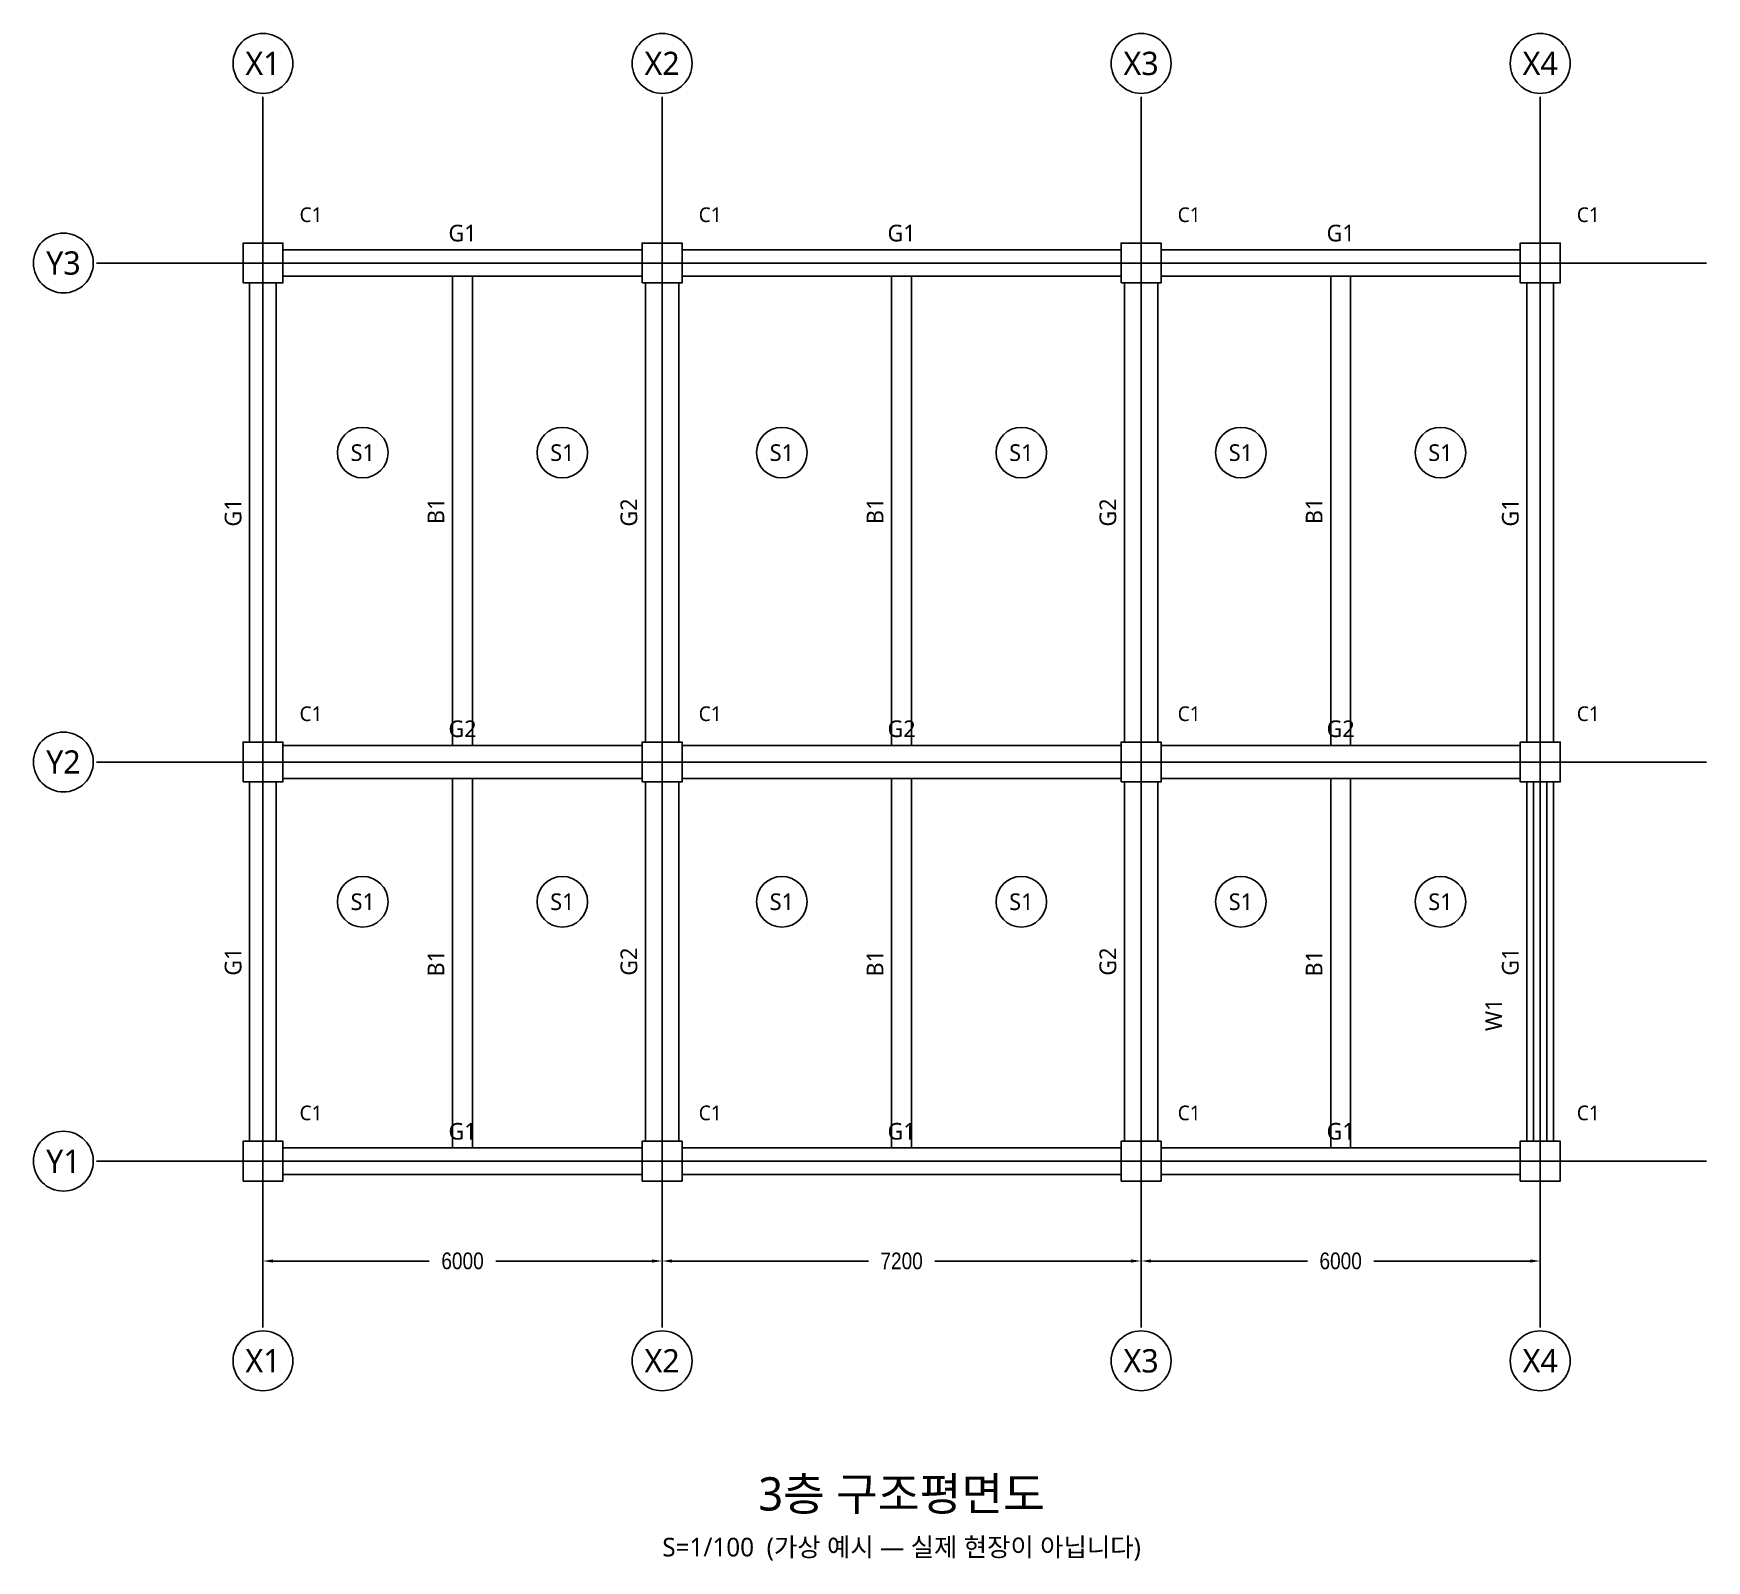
# Model space of a CAD drawing. Header units: millimetres. Extents: x -53450 to -28300, y -3002 to 19950.
import ezdxf
from ezdxf.enums import TextEntityAlignment as Align

# ---------------------------------------------------------------- set-up
doc = ezdxf.new("R2010")
doc.units = ezdxf.units.MM
for name, color, linetype in [('S-BEAM', 3, 'Continuous'), ('S-BEAM-TXT', 2, 'Continuous'), ('S-COLU', 7, 'Continuous'), ('S-DIMS', 8, 'Continuous'), ('S-GRID', 1, 'Continuous'), ('S-SLAB-TXT', 4, 'Continuous'), ('S-TITLE', 7, 'Continuous'), ('S-WALL', 5, 'Continuous')]:
    doc.layers.add(name, color=color, linetype=linetype)
doc.styles.add('KOR', font='malgun.ttf')
doc.styles.add('OpenSansCondensed-Light', font='OpenSansCondensed-Light.ttf')
doc.dimstyles.get("Standard").update_dxf_attribs({"dimtxt": 2.5, "dimasz": 2.5, "dimexe": 1.25, "dimexo": 0.625, "dimtad": 1, "dimcen": 2.5, "dimazin": 3, "dimtfac": 1, "dimtmove": 0, "dimatfit": 3})

# ---------------------------------------------------------------- blocks, each defined once
blk = doc.blocks.new('_CLOSEDFILLED')
at = {"color": 0, "linetype": 'BYBLOCK'}
blk.add_solid([(-1, 0.16), (0, 0), (-1, -0.16)], dxfattribs=at)
blk = doc.blocks.new('*D1')
for p, q in [((-50000, 3000), (-50000, 1500)), ((-44000, 3000), (-44000, 1500)), ((-49850, 1500), (-47500, 1500)), ((-46500, 1500), (-44150, 1500))]:
    blk.add_line(p, q)
at = {"layer": 'Defpoints'}
for p in [(-50000, 3000), (-44000, 3000), (-50000, 1500)]:
    blk.add_point(p, dxfattribs=at)
at = {"layer": 'S-DIMS', "xscale": 150, "yscale": 150, "rotation": 180}
blk.add_blockref('_CLOSEDFILLED', (-50000, 1500), dxfattribs=at)
at = {"layer": 'S-DIMS', "xscale": 150, "yscale": 150}
blk.add_blockref('_CLOSEDFILLED', (-44000, 1500), dxfattribs=at)
at = {"layer": 'S-DIMS', "insert": (-47000, 1500), "char_height": 250, "attachment_point": 5, "style": 'OpenSansCondensed-Light'}
blk.add_mtext('6000', dxfattribs=at)
blk = doc.blocks.new('*D2')
for p, q in [((-44000, 3000), (-44000, 1500)), ((-36800, 3000), (-36800, 1500)), ((-43850, 1500), (-40900, 1500)), ((-39900, 1500), (-36950, 1500))]:
    blk.add_line(p, q)
at = {"layer": 'Defpoints'}
for p in [(-44000, 3000), (-36800, 3000), (-44000, 1500)]:
    blk.add_point(p, dxfattribs=at)
at = {"layer": 'S-DIMS', "xscale": 150, "yscale": 150, "rotation": 180}
blk.add_blockref('_CLOSEDFILLED', (-44000, 1500), dxfattribs=at)
at = {"layer": 'S-DIMS', "xscale": 150, "yscale": 150}
blk.add_blockref('_CLOSEDFILLED', (-36800, 1500), dxfattribs=at)
at = {"layer": 'S-DIMS', "insert": (-40400, 1500), "char_height": 250, "attachment_point": 5, "style": 'OpenSansCondensed-Light'}
blk.add_mtext('7200', dxfattribs=at)
blk = doc.blocks.new('*D3')
for p, q in [((-36800, 3000), (-36800, 1500)), ((-30800, 3000), (-30800, 1500)), ((-36650, 1500), (-34300, 1500)), ((-33300, 1500), (-30950, 1500))]:
    blk.add_line(p, q)
at = {"layer": 'Defpoints'}
for p in [(-36800, 3000), (-30800, 3000), (-36800, 1500)]:
    blk.add_point(p, dxfattribs=at)
at = {"layer": 'S-DIMS', "xscale": 150, "yscale": 150, "rotation": 180}
blk.add_blockref('_CLOSEDFILLED', (-36800, 1500), dxfattribs=at)
at = {"layer": 'S-DIMS', "xscale": 150, "yscale": 150}
blk.add_blockref('_CLOSEDFILLED', (-30800, 1500), dxfattribs=at)
at = {"layer": 'S-DIMS', "insert": (-33800, 1500), "char_height": 250, "attachment_point": 5, "style": 'OpenSansCondensed-Light'}
blk.add_mtext('6000', dxfattribs=at)

msp = doc.modelspace()

# ---------------------------------------------------------------- linework, layer by layer
at = {"layer": 'S-BEAM'}
for p, q in [((-49700, 16700), (-44300, 16700)), ((-43700, 16700), (-37100, 16700)), ((-36500, 16700), (-31100, 16700)), ((-50200, 9300), (-50200, 16200)), ((-49800, 9300), (-49800, 16200)), ((-49700, 16300), (-44300, 16300)), ((-47150, 9250), (-47150, 16300)), ((-46850, 9250), (-46850, 16300)), ((-44250, 9300), (-44250, 16200)), ((-43750, 9300), (-43750, 16200)), ((-43700, 16300), (-37100, 16300)), ((-40550, 9250), (-40550, 16300)), ((-40250, 9250), (-40250, 16300)), ((-37050, 9300), (-37050, 16200)), ((-36550, 9300), (-36550, 16200)), ((-36500, 16300), (-31100, 16300)), ((-33950, 9250), (-33950, 16300)), ((-33650, 9250), (-33650, 16300)), ((-31000, 9300), (-31000, 16200)), ((-30600, 9300), (-30600, 16200)), ((-49700, 9250), (-44300, 9250)), ((-43700, 9250), (-37100, 9250)), ((-36500, 9250), (-31100, 9250)), ((-50200, 3300), (-50200, 8700)), ((-49800, 3300), (-49800, 8700)), ((-49700, 8750), (-44300, 8750)), ((-47150, 3200), (-47150, 8750)), ((-46850, 3200), (-46850, 8750)), ((-44250, 3300), (-44250, 8700)), ((-43750, 3300), (-43750, 8700)), ((-43700, 8750), (-37100, 8750)), ((-40550, 3200), (-40550, 8750)), ((-40250, 3200), (-40250, 8750)), ((-37050, 3300), (-37050, 8700)), ((-36550, 3300), (-36550, 8700)), ((-36500, 8750), (-31100, 8750)), ((-33950, 3200), (-33950, 8750)), ((-33650, 3200), (-33650, 8750)), ((-31000, 3300), (-31000, 8700)), ((-30600, 3300), (-30600, 8700)), ((-49700, 3200), (-44300, 3200)), ((-43700, 3200), (-37100, 3200)), ((-36500, 3200), (-31100, 3200)), ((-49700, 2800), (-44300, 2800)), ((-43700, 2800), (-37100, 2800)), ((-36500, 2800), (-31100, 2800))]:
    msp.add_line(p, q, dxfattribs=at)
at = {"layer": 'S-COLU'}
for points in [[(-50300, 16200), (-49700, 16200), (-49700, 16800), (-50300, 16800)], [(-44300, 16200), (-43700, 16200), (-43700, 16800), (-44300, 16800)], [(-37100, 16200), (-36500, 16200), (-36500, 16800), (-37100, 16800)], [(-31100, 16200), (-30500, 16200), (-30500, 16800), (-31100, 16800)], [(-50300, 8700), (-49700, 8700), (-49700, 9300), (-50300, 9300)], [(-44300, 8700), (-43700, 8700), (-43700, 9300), (-44300, 9300)], [(-37100, 8700), (-36500, 8700), (-36500, 9300), (-37100, 9300)], [(-31100, 8700), (-30500, 8700), (-30500, 9300), (-31100, 9300)], [(-50300, 2700), (-49700, 2700), (-49700, 3300), (-50300, 3300)], [(-44300, 2700), (-43700, 2700), (-43700, 3300), (-44300, 3300)], [(-37100, 2700), (-36500, 2700), (-36500, 3300), (-37100, 3300)], [(-31100, 2700), (-30500, 2700), (-30500, 3300), (-31100, 3300)]]:
    msp.add_lwpolyline(points, close=True, dxfattribs=at)
at = {"layer": 'S-GRID'}
for p, q in [((-50000, 500), (-50000, 19000)), ((-44000, 500), (-44000, 19000)), ((-36800, 500), (-36800, 19000)), ((-30800, 500), (-30800, 19000)), ((-52500, 16500), (-28300, 16500)), ((-52500, 9000), (-28300, 9000)), ((-52500, 3000), (-28300, 3000))]:
    msp.add_line(p, q, dxfattribs=at)
for centre in [(-50000, 19500), (-44000, 19500), (-36800, 19500), (-30800, 19500), (-53000, 16500), (-53000, 9000), (-53000, 3000), (-50000, 0), (-44000, 0), (-36800, 0), (-30800, 0)]:
    msp.add_circle(centre, 450, dxfattribs=at)
at = {"layer": 'S-SLAB-TXT'}
for centre in [(-48500, 13650), (-45500, 13650), (-42200, 13650), (-38600, 13650), (-35300, 13650), (-32300, 13650), (-48500, 6900), (-45500, 6900), (-42200, 6900), (-38600, 6900), (-35300, 6900), (-32300, 6900)]:
    msp.add_circle(centre, 380, dxfattribs=at)
at = {"layer": 'S-WALL'}
for p, q in [((-30900, 3300), (-30900, 8700)), ((-30700, 3300), (-30700, 8700))]:
    msp.add_line(p, q, dxfattribs=at)

# ---------------------------------------------------------------- texts
at = {"layer": 'S-BEAM-TXT', "style": 'KOR'}
for s, p in [('G1', (-47000, 16950)), ('G1', (-40400, 16950)), ('G1', (-33800, 16950)), ('G2', (-47000, 9500)), ('G2', (-40400, 9500)), ('G2', (-33800, 9500)), ('G1', (-47000, 3450)), ('G1', (-40400, 3450)), ('G1', (-33800, 3450))]:
    msp.add_text(s, height=250, dxfattribs=at).set_placement(p, align=Align.MIDDLE_CENTER)
for s, p in [('G1', (-50450, 12750)), ('B1', (-47400, 12775)), ('G2', (-44500, 12750)), ('B1', (-40800, 12775)), ('G2', (-37300, 12750)), ('B1', (-34200, 12775)), ('G1', (-31250, 12750)), ('G1', (-50450, 6000)), ('B1', (-47400, 5975)), ('G2', (-44500, 6000)), ('B1', (-40800, 5975)), ('G2', (-37300, 6000)), ('B1', (-34200, 5975)), ('G1', (-31250, 6000))]:
    msp.add_text(s, height=250, rotation=90, dxfattribs=at).set_placement(p, align=Align.MIDDLE_CENTER)
at = {"layer": 'S-COLU', "style": 'KOR'}
for p in [(-49450, 17050), (-43450, 17050), (-36250, 17050), (-30250, 17050), (-49450, 9550), (-43450, 9550), (-36250, 9550), (-30250, 9550), (-49450, 3550), (-43450, 3550), (-36250, 3550), (-30250, 3550)]:
    msp.add_text('C1', height=220, dxfattribs=at).set_placement(p, align=Align.BOTTOM_LEFT)
at = {"layer": 'S-GRID', "style": 'KOR'}
for s, p in [('X1', (-50000, 19500)), ('X2', (-44000, 19500)), ('X3', (-36800, 19500)), ('X4', (-30800, 19500)), ('Y3', (-53000, 16500)), ('Y2', (-53000, 9000)), ('Y1', (-53000, 3000)), ('X1', (-50000, 0)), ('X2', (-44000, 0)), ('X3', (-36800, 0)), ('X4', (-30800, 0))]:
    msp.add_text(s, height=350, dxfattribs=at).set_placement(p, align=Align.MIDDLE_CENTER)
at = {"layer": 'S-SLAB-TXT', "style": 'KOR'}
for p in [(-48500, 13650), (-45500, 13650), (-42200, 13650), (-38600, 13650), (-35300, 13650), (-32300, 13650), (-48500, 6900), (-45500, 6900), (-42200, 6900), (-38600, 6900), (-35300, 6900), (-32300, 6900)]:
    msp.add_text('S1', height=250, dxfattribs=at).set_placement(p, align=Align.MIDDLE_CENTER)
at = {"layer": 'S-TITLE', "style": 'KOR'}
for s, height, p in [('3층 구조평면도', 500, (-40400, -2000)), ('S=1/100  (가상 예시 — 실제 현장이 아닙니다)', 280, (-40400, -2800))]:
    msp.add_text(s, height=height, dxfattribs=at).set_placement(p, align=Align.MIDDLE_CENTER)
at = {"layer": 'S-WALL', "style": 'KOR'}
msp.add_text('W1', height=250, rotation=90, dxfattribs=at).set_placement((-31500, 5200), align=Align.MIDDLE_CENTER)

# ---------------------------------------------------------------- dimensions: what is measured, and where the dimension line sits
at = {"layer": 'S-DIMS'}
for base, p1, p2, picture, middle in [((-50000, 1500), (-50000, 3000), (-44000, 3000), '*D1', (-47000, 1500)), ((-44000, 1500), (-44000, 3000), (-36800, 3000), '*D2', (-40400, 1500)), ((-36800, 1500), (-36800, 3000), (-30800, 3000), '*D3', (-33800, 1500))]:
    dim = msp.add_linear_dim(base=base, p1=p1, p2=p2, dimstyle='Standard', override={"dimtxt": 250, "dimasz": 150, "dimdec": 0}, dxfattribs=at)
    dim.commit()
    dim.dimension.update_dxf_attribs({"geometry": picture, "text_midpoint": middle})

doc.saveas('drawing.dxf')
